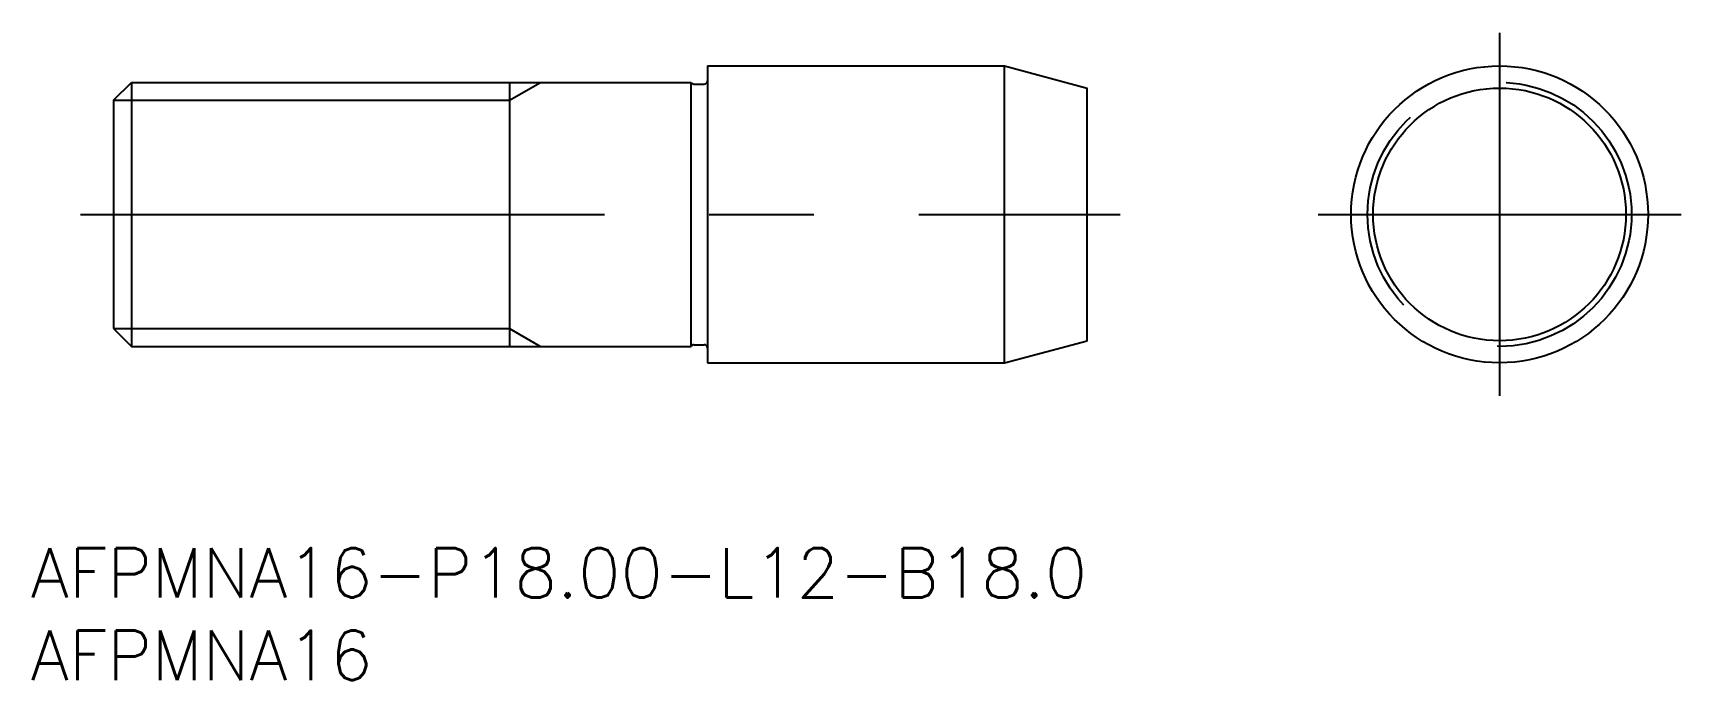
# Model space of a CAD drawing. Extents: x -88.9 to 11, y -28.2 to 11.
import ezdxf

# ---------------------------------------------------------------- set-up
doc = ezdxf.new("R2010")
doc.units = 0
doc.linetypes.add('CENTER', pattern=[50.8, 31.75, -6.35, 6.35, -6.35])
doc.linetypes.add('DASHED', pattern=[19.05, 12.7, -6.35])
doc.layers.get('0').update_dxf_attribs({"linetype": 'CONTINUOUS'})
doc.layers.add('CENTER', color=1, linetype='CONTINUOUS')
doc.styles.get("Standard").update_dxf_attribs({"font": 'txt.shx', "height": 3, "bigfont": 'bigfont.shx'})

msp = doc.modelspace()

# ---------------------------------------------------------------- linework, layer by layer
at = {"color": 7, "linetype": 'CONTINUOUS'}
for p, q in [((-48, 9), (-30, 9)), ((-48, 9), (-48, -9)), ((-30, -9), (-30, 9)), ((-30, 9), (-25, 7.66)), ((-84, 6.918), (-82.918, 8)), ((-82.918, 8), (-49, 8)), ((-82.918, 8), (-82.918, -8)), ((-60, 8), (-60, -8)), ((-49, -8), (-49, 8)), ((-48.827, 7.9), (-48.2, 7.9)), ((-25, -7.66), (-25, 7.66)), ((-84, 6.918), (-84, -6.918)), ((-84, -6.918), (-82.918, -8)), ((-48.827, -7.9), (-48.2, -7.9)), ((-30, -9), (-25, -7.66)), ((-82.918, -8), (-49, -8)), ((-48, -9), (-30, -9))]:
    msp.add_line(p, q, dxfattribs=at)
at = {"color": 3, "linetype": 'CONTINUOUS'}
for p, q in [((-60, 6.918), (-58.125, 8)), ((-84, 6.918), (-60, 6.918)), ((-84, -6.918), (-60, -6.918)), ((-60, -6.918), (-58.125, -8))]:
    msp.add_line(p, q, dxfattribs=at)
at = {"color": 7, "linetype": 'CONTINUOUS'}
for radius in [9, 7.66]:
    msp.add_circle((0, 0), radius, dxfattribs=at)
at = {"color": 3, "linetype": 'DASHED'}
msp.add_circle((0, 0), 8, dxfattribs=at)
at = {"color": 7, "linetype": 'CONTINUOUS'}
for centre, start, end in [((-48.827, 8.1), 210, 270), ((-48.2, 8.1), 270, 0), ((-48.827, -8.1), 90, 150), ((-48.2, -8.1), 0, 90)]:
    msp.add_arc(centre, 0.2, start, end, dxfattribs=at)
at = {"layer": 'CENTER', "color": 1, "linetype": 'CENTER'}
for p, q in [((0, 11), (0, -11)), ((-86, 0), (-23, 0)), ((-11, 0), (11, 0))]:
    msp.add_line(p, q, dxfattribs=at)

# ---------------------------------------------------------------- texts
at = {"color": 7, "linetype": 'CONTINUOUS'}
for s, p in [('AFPMNA16-P18.00-L12-B18.0', (-89.014, -23.229)), ('AFPMNA16', (-89.014, -28.229))]:
    msp.add_text(s, height=3, dxfattribs=at).set_placement(p)

doc.saveas('drawing.dxf')
